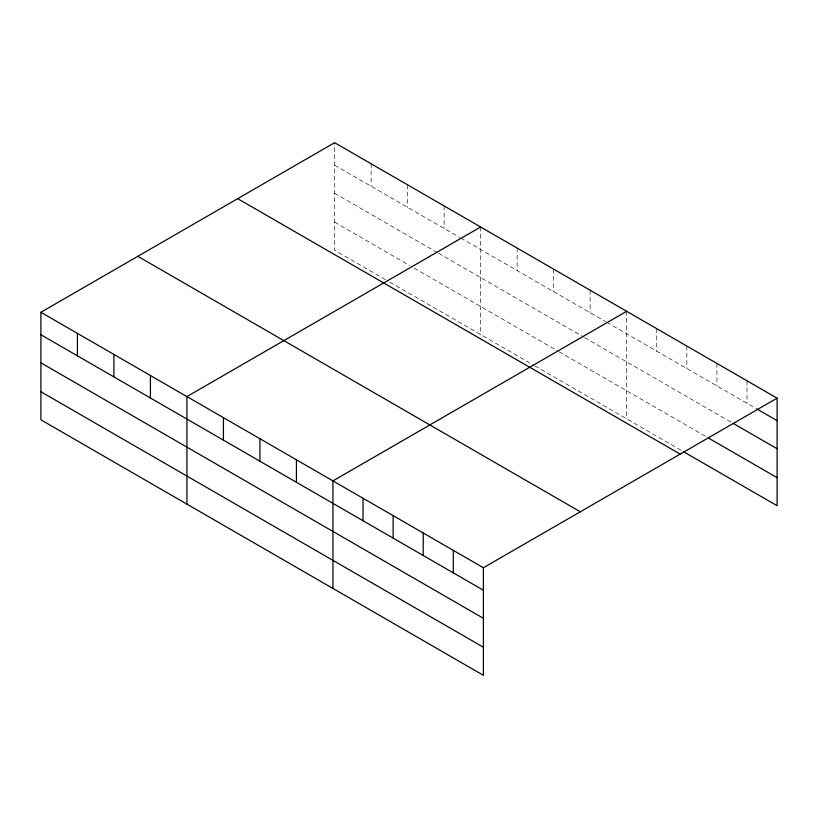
<?xml version="1.0" encoding="UTF-8"?>
<svg xmlns="http://www.w3.org/2000/svg" width="818" height="818" viewBox="0 0 818 818"><rect width="100%" height="100%" fill="white"/><g stroke="black" fill="none" stroke-linecap="round" stroke-linejoin="round"><path stroke-width="0.61" stroke-dasharray="4.09 3.07" d="M334.613 165.185L459.614 237.353M460.718 237.997L605.637 321.658M606.741 322.302L755.607 408.243M334.613 193.263L437.487 252.66M438.591 253.294L583.51 336.955M584.614 337.599L730.893 422.047M334.613 222.179L409.838 265.615M414.256 268.171L558.07 351.198M559.175 351.832L706.179 436.7M385.493 279.633L334.613 250.257L334.613 142.7M389.92 282.19L533.735 365.217M534.839 365.851L682.529 451.127M747.008 380.799L747.008 403.284M716.926 363.427L716.926 385.912M686.834 346.055L686.834 368.54M656.742 328.683L656.742 351.167M626.649 311.31L626.649 418.867M590.146 290.237L590.146 312.721M553.643 269.163L553.643 291.648M517.14 248.089L517.14 270.564M480.636 227.005L480.636 334.562M444.123 205.931L444.123 228.416M407.62 184.858L407.62 207.343M371.116 163.784L371.116 186.259"/><path stroke-width="1.23" d="M483.387 618.296L483.387 567.743L40.9 312.282L40.9 419.828L483.387 675.3L483.387 618.296L40.9 362.834M40.9 312.282L334.613 142.7L777.1 398.172L777.1 505.718L683.613 451.751M480.636 227.005L186.923 396.577L186.923 504.133M626.649 311.31L332.946 480.882L332.946 588.439M483.387 567.743L777.1 398.172M756.681 408.867L777.1 420.656M733.04 423.295L777.1 448.724M708.327 437.947L777.1 477.651M237.69 198.662L680.177 454.133M137.823 256.32L580.31 511.792M40.9 334.756L483.387 590.228M40.9 391.75L483.387 647.222M453.305 550.371L453.305 572.856M423.213 532.999L423.213 555.483M393.121 515.626L393.121 538.111M363.028 498.254L363.028 520.739M296.433 459.808L296.433 482.293M259.93 438.734L259.93 461.219M223.426 417.661L223.426 440.135M150.42 375.503L150.42 397.988M113.907 354.429L113.907 376.914M77.403 333.355L77.403 355.83"/></g></svg>
